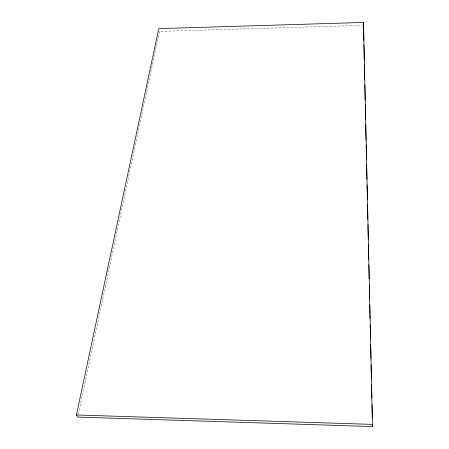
<?xml version="1.0" encoding="UTF-8"?>
<svg xmlns="http://www.w3.org/2000/svg" width="449" height="449" viewBox="0 0 449 449"><rect width="100%" height="100%" fill="white"/><g stroke="black" fill="none" stroke-linecap="round" stroke-linejoin="round"><path stroke-width="0.34" stroke-dasharray="2.25 1.68" d="M78.328 414.326L159.434 31.385L362.77 25.346"/><path stroke-width="0.67" d="M363.51 22.45L372.49 426.55L77.75 417.07L76.409 414.966L158.778 28.624L363.51 22.45L363.819 40.73M76.409 414.966L372.591 424.395M363.915 44.928L364.262 60.334M364.369 65.234L364.7 79.939M364.812 84.844L365.155 100.245M365.267 105.15L365.598 119.855M365.705 124.755L366.053 140.161M366.165 145.061L366.496 159.765M366.603 164.665L366.934 179.37M367.058 184.971L367.389 199.676M367.501 204.581L367.832 219.286M367.956 224.887L368.27 238.89M368.399 244.492L368.73 259.196M368.854 264.798L369.168 278.801M369.308 285.104L369.622 299.113M369.751 304.714L370.066 318.717M370.206 325.02L370.52 339.023M370.649 344.624L370.964 358.628M371.104 364.93L371.402 378.232M371.542 384.535L371.845 397.842M372.002 404.841L372.3 418.148M372.44 424.451L372.49 426.55"/></g></svg>
